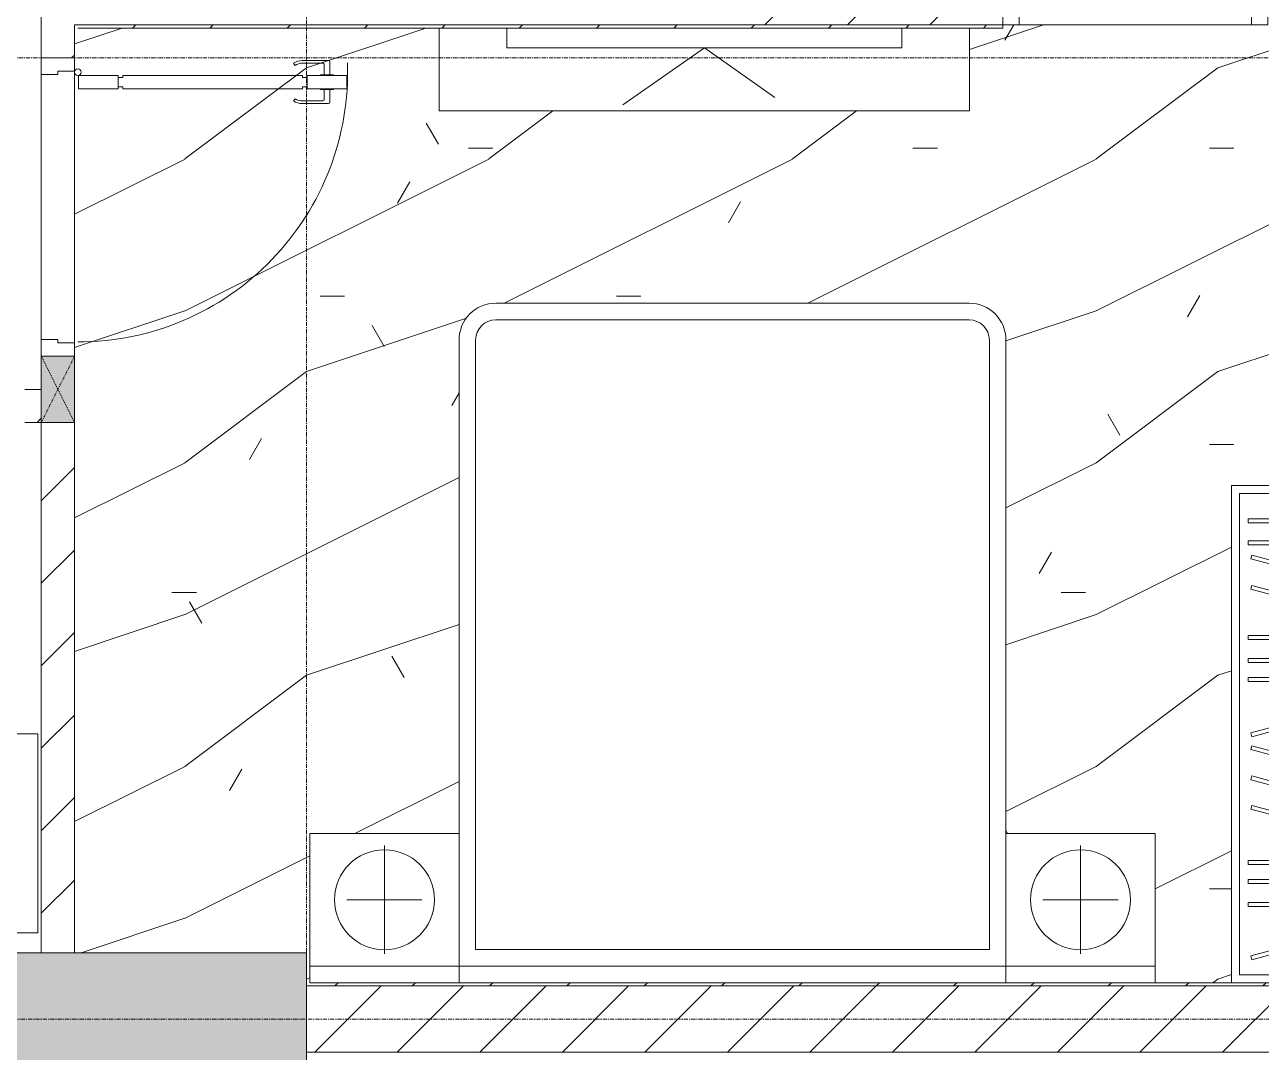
# Model space of a CAD drawing. Header units: millimetres. Extents: x 5357 to 259384, y -16348 to 109893.
# Drawn here: x 38003 to 41733, y 25437 to 28537 of the extents above; entities that cross this region are included whole.
import ezdxf

# ---------------------------------------------------------------- set-up
doc = ezdxf.new("R2010")
doc.units = ezdxf.units.MM
doc.linetypes.add('Dash', pattern=[6, 3, -3])
doc.linetypes.add('Grid Line', pattern=[22.225, 12.7, -3.175, 3.175, -3.175])
for name, color, linetype, lineweight in [('0-1', 7, 'Continuous', 5), ('A-DETL-GENF-1', 53, 'Continuous', 9), ('A-DOOR-1', 254, 'Continuous', 9), ('A-DOOR-2', 53, 'Continuous', 9), ('A-FLOR-1', 53, 'Continuous', 9), ('A-FLOR-PATT-1', 10, 'Continuous', 9), ('A-WALL-1', 9, 'Continuous', 18), ('A-WALL-2', 53, 'Continuous', 9), ('A-WALL-3', 113, 'Continuous', 18), ('A-WALL-PATT', 111, 'Continuous', 9), ('A-WALL-PATT-1', 10, 'Continuous', 9), ('A-WALL-PATT-2', 53, 'Continuous', 9), ('G-IMPT-1', 254, 'Continuous', 9), ('I-FURN-1', 254, 'Continuous', 9), ('I-WALL-1', 9, 'Continuous', 18), ('S-COLS-2', 9, 'Continuous', 18), ('S-COLS-3', 53, 'Continuous', 9), ('S-COLS-4', 254, 'Continuous', 9), ('S-COLS-HDLN-1', 53, 'Dash', 9), ('S-GRID-1', 1, 'Grid Line', 9)]:
    doc.layers.add(name, color=color, linetype=linetype, lineweight=lineweight)
pattern_1 = [(45, (0, 0), (-124.4508, 124.4508), [])]
pattern_2 = [(45, (0, 0), (-116.6726, 116.6726), [])]

# ---------------------------------------------------------------- blocks, each defined once
blk = doc.blocks.new('M_Concrete-Rectangular-Column2 - 400x1300-812637-TKCS_MB CẢNH QUAN CÂY XANH')
at = {"layer": 'S-COLS-3'}
blk.add_hatch(color=256, dxfattribs=at).paths.add_polyline_path([(-650, 200), (-650, -200), (650, -200), (650, 200), (163.7, 200)])
at = {"layer": 'S-COLS-2'}
for p, q in [((-650, 200), (650, 200)), ((-650, -200), (-650, 200)), ((650, 200), (650, -200)), ((650, -200), (-650, -200))]:
    blk.add_line(p, q, dxfattribs=at)
blk = doc.blocks.new('NCV_TKTC_KET CAU_rvt-1-TKCS_MB CẢNH QUAN CÂY XANH')
at = {"layer": 'S-COLS-3', "rotation": 180}
blk.add_blockref('M_Concrete-Rectangular-Column2 - 400x1300-812637-TKCS_MB CẢNH QUAN CÂY XANH', (38202.6, 25536.9), dxfattribs=at)
blk = doc.blocks.new('DOOR_CW_01 CANH MO-PANEL KINH - DIW_01-900x2200-CỬA GỖ VÂN LAMINATE-553393-TKCS_MB CẢNH QUAN CÂY XANH')
at = {"layer": 'A-DETL-GENF-1'}
for p, q in [((-397, 872), (-357, 872)), ((-397, 752), (-397, 872)), ((-357, 872), (-357, 752)), ((-399, 831.8), (-397, 831.8)), ((-399, 792.2), (-399, 831.8)), ((-397, 792.2), (-397, 831.8)), ((-357, 792.2), (-357, 831.8)), ((-355, 831.8), (-357, 831.8)), ((-355, 792.2), (-355, 831.8)), ((-442, 737), (-442, 816.5)), ((-399, 820.5), (-438, 820.5)), ((-434, 799.5), (-434, 737)), ((-399, 803.5), (-430, 803.5)), ((-397, 792.2), (-399, 792.2)), ((-357, 792.2), (-355, 792.2)), ((-355, 820.5), (-316, 820.5)), ((-355, 803.5), (-324, 803.5)), ((-320, 799.5), (-320, 737)), ((-312, 737), (-312, 816.5)), ((-357, 752), (-397, 752)), ((-363, 752), (-391, 752)), ((-391, 752), (-391, 738)), ((-363, 738), (-363, 752)), ((-433.9, 711.2), (-427.3, 715.8)), ((-397, 738), (-391, 738)), ((-397, 738), (-397, 196)), ((-357, 738), (-363, 738)), ((-357, 196), (-357, 738)), ((-320.1, 711.2), (-326.7, 715.8)), ((-397, 196), (-391, 196)), ((-391, 196), (-391, 182)), ((-357, 196), (-363, 196)), ((-363, 182), (-363, 196)), ((-357, 182), (-397, 182)), ((-397, 182), (-397, 62)), ((-391, 182), (-363, 182)), ((-357, 62), (-357, 182)), ((-397, 62), (-357, 62))]:
    blk.add_line(p, q, dxfattribs=at)
blk.add_circle((-407, 60), 10, dxfattribs=at)
for centre, radius, start, end in [((-407, 60), 814, 360, 92), ((-438, 816.5), 4, 90, 180), ((-430, 799.5), 4, 90, 180), ((-324, 799.5), 4, 360, 90), ((-316, 816.5), 4, 0, 90), ((-397, 737), 45, 180, 215), ((-397, 737), 37, 180, 215), ((-357, 737), 37, 325, 0), ((-357, 737), 45, 325, 0)]:
    blk.add_arc(centre, radius, start, end, dxfattribs=at)
at = {"layer": 'A-DOOR-2'}
for p, q in [((-410, 50), (-450, 50)), ((-450, 50), (-450, -50)), ((-410, 0), (-410, 50)), ((-407, 50), (-382, 50)), ((450, 50), (410, 50)), ((410, 50), (410, 0)), ((450, -50), (450, 50)), ((-400, 0), (-410, 0)), ((-400, -50), (-400, 0)), ((410, 0), (400, 0)), ((400, 0), (400, -50)), ((-450, -50), (-400, -50)), ((400, -50), (450, -50))]:
    blk.add_line(p, q, dxfattribs=at)
blk = doc.blocks.new('DOOR_CW_01 CANH MO-PANEL KINH - DIG_02-800x2200-CỬA NHÔM KÍNH-401063-TKCS_MB CẢNH QUAN CÂY XANH')
at = {"layer": 'A-DETL-GENF-1'}
for p, q in [((-347, -182), (-347, -62)), ((-347, -62), (-307, -62)), ((-307, -62), (-307, -182)), ((-307, -182), (-347, -182)), ((-341, -196), (-341, -182)), ((-341, -182), (-313, -182)), ((-313, -182), (-313, -196)), ((-347, -196), (-341, -196)), ((-347, -638), (-347, -196)), ((-307, -196), (-313, -196)), ((-307, -196), (-307, -638)), ((-383.9, -611.2), (-377.3, -615.8)), ((-270.1, -611.2), (-276.7, -615.8)), ((-392, -637), (-392, -716.5)), ((-384, -699.5), (-384, -637)), ((-347, -638), (-341, -638)), ((-307, -652), (-347, -652)), ((-347, -652), (-347, -772)), ((-341, -652), (-341, -638)), ((-313, -652), (-341, -652)), ((-307, -638), (-313, -638)), ((-313, -638), (-313, -652)), ((-307, -772), (-307, -652)), ((-270, -699.5), (-270, -637)), ((-262, -637), (-262, -716.5)), ((-349, -703.5), (-380, -703.5)), ((-349, -692.2), (-349, -731.8)), ((-347, -692.2), (-349, -692.2)), ((-347, -692.2), (-347, -731.8)), ((-307, -692.2), (-307, -731.8)), ((-307, -692.2), (-305, -692.2)), ((-305, -692.2), (-305, -731.8)), ((-305, -703.5), (-274, -703.5)), ((-349, -720.5), (-388, -720.5)), ((-349, -731.8), (-347, -731.8)), ((-305, -731.8), (-307, -731.8)), ((-305, -720.5), (-266, -720.5)), ((-347, -772), (-307, -772))]:
    blk.add_line(p, q, dxfattribs=at)
blk.add_circle((-357, -60), 10, dxfattribs=at)
for centre, radius, start, end in [((-357, -60), 714, 268, 0), ((-347, -637), 45, 145, 180), ((-347, -637), 37, 145, 180), ((-307, -637), 37, 0, 35), ((-307, -637), 45, 360, 35), ((-380, -699.5), 4, 180, 270), ((-274, -699.5), 4, 270, 0), ((-388, -716.5), 4, 180, 270), ((-266, -716.5), 4, 270, 0)]:
    blk.add_arc(centre, radius, start, end, dxfattribs=at)
at = {"layer": 'A-DOOR-2'}
for p, q in [((-400, -50), (-400, 50)), ((-400, 50), (-350, 50)), ((-350, 50), (-350, 0)), ((350, 0), (350, 50)), ((350, 50), (400, 50)), ((400, 50), (400, -50)), ((-360, 0), (-360, -50)), ((-350, 0), (-360, 0)), ((360, 0), (350, 0)), ((360, -50), (360, 0)), ((-360, -50), (-400, -50)), ((-357, -50), (-332, -50)), ((400, -50), (360, -50))]:
    blk.add_line(p, q, dxfattribs=at)
blk = doc.blocks.new('MAY GIAT - MAY GIAT_dwg-V77-TKCS_MB CẢNH QUAN CÂY XANH')
at = {"layer": 'G-IMPT-1', "flags": 128}
blk.add_lwpolyline([(5, 596.6), (5, 2.3), (605, 2.3), (605, 596.6)], close=True, dxfattribs=at)
blk = doc.blocks.new('MAY GIAT - MAY GIAT-V83-TKCS_MB CẢNH QUAN CÂY XANH')
at = {"layer": 'I-FURN-1'}
for p, q in [((5, -2.3), (605, -2.3)), ((5, -596.6), (5, -2.3)), ((605, -2.3), (605, -596.6)), ((605, -596.6), (5, -596.6))]:
    blk.add_line(p, q, dxfattribs=at)
at = {"extrusion": (0, 0, -1), "zscale": -1, "rotation": 180}
blk.add_blockref('MAY GIAT - MAY GIAT_dwg-V77-TKCS_MB CẢNH QUAN CÂY XANH', (0, 0), dxfattribs=at)
blk = doc.blocks.new('G1_SOF - BO TRU - 100x200-V87-TKCS_MB CẢNH QUAN CÂY XANH')
at = {"layer": 'S-COLS-3'}
blk.add_hatch(color=256, dxfattribs=at).paths.add_polyline_path([(-50, -100), (50, -100), (50, 100), (-50, 100)])
at = {"layer": 'S-COLS-2'}
for p, q in [((-50, -100), (-50, 100)), ((50, 100), (50, -100)), ((50, -100), (-50, -100))]:
    blk.add_line(p, q, dxfattribs=at)
at = {"layer": 'S-COLS-HDLN-1'}
for p, q in [((50, -100), (-50, 100)), ((-50, -100), (50, 100))]:
    blk.add_line(p, q, dxfattribs=at)
blk = doc.blocks.new('GIUONG NGU-2TAB-1600x2000 - GIUONG NGU-2TAB-1600x2000-851491-TKCS_MB CẢNH QUAN CÂY XANH')
at = {"layer": 'I-FURN-1'}
for p, q in [((569.6, 2050), (1997.1, 2050)), ((1997.1, 2050), (569.6, 2050)), ((1997.1, 2000), (569.6, 2000)), ((458.5, 50), (458.5, 1938.9)), ((458.5, 1938.9), (458.5, 50)), ((508.5, 1938.9), (508.5, 100)), ((2058.2, 100), (2058.2, 1938.9)), ((2108.2, 1938.9), (2108.2, 50)), ((2108.2, 50), (2108.2, 1938.9)), ((8.5, 50), (8.5, 450.3)), ((8.5, 450.3), (458.5, 450.3)), ((8.5, 450.3), (458.5, 450.3)), ((8.5, 50), (8.5, 450.3)), ((458.5, 450.3), (458.5, 50)), ((458.5, 450.3), (458.5, 50)), ((2108.2, 50), (2108.2, 450.3)), ((2108.2, 450.3), (2558.2, 450.3)), ((2108.2, 450.3), (2108.2, 50)), ((2558.2, 450.3), (2108.2, 450.3)), ((2558.2, 450.3), (2558.2, 50)), ((2558.2, 50), (2558.2, 450.3)), ((233.5, 86.8), (233.5, 413.5)), ((2333.2, 86.8), (2333.2, 413.5)), ((120.2, 250.2), (346.8, 250.2)), ((2446.5, 250.2), (2219.8, 250.2)), ((508.5, 100), (2058.2, 100)), ((458.5, 50), (8.5, 50)), ((8.5, 0), (8.5, 50)), ((8.5, 50), (458.5, 50)), ((458.5, 50), (8.5, 50)), ((2108.2, 50), (458.5, 50)), ((458.5, 50), (458.5, 0)), ((458.5, 0), (458.5, 50)), ((458.5, 50), (2108.2, 50)), ((458.5, 50), (2108.2, 50)), ((2558.2, 50), (2108.2, 50)), ((2108.2, 50), (2558.2, 50)), ((2108.2, 0), (2108.2, 50)), ((2108.2, 50), (2108.2, 0)), ((2108.2, 50), (2558.2, 50)), ((2558.2, 50), (2558.2, 0))]:
    blk.add_line(p, q, dxfattribs=at)
for centre in [(233.5, 250.2), (2333.2, 250.2)]:
    blk.add_circle(centre, 150.7, dxfattribs=at)
for centre, radius, start, end in [((569.6, 1938.9), 111.1, 90, 180), ((569.6, 1938.9), 111.1, 90, 180), ((1997.1, 1938.9), 111.1, 0, 90), ((1997.1, 1938.9), 111.1, 360, 90), ((569.6, 1938.9), 61.1, 90, 180), ((1997.1, 1938.9), 61.1, 360, 90)]:
    blk.add_arc(centre, radius, start, end, dxfattribs=at)
blk = doc.blocks.new('TU QUAN AO-SUITE ROOM_3 - TU QUAN AO-SUITE ROOM_3-V89-TKCS_MB CẢNH QUAN CÂY XANH')
at = {"layer": 'I-FURN-1'}
for p, q in [((0, -1500), (0, 0)), ((0, 0), (0, -1500)), ((-526, -24), (-24, -24)), ((-526, -1476), (-526, -24)), ((-526, -24), (-526, -600)), ((-287, -24), (-287, -576)), ((-263, -24), (-263, -576)), ((-24, -24), (-24, -1476)), ((-478.3, -181.1), (-61.3, -69.4)), ((-61.3, -69.4), (-58.2, -80.9)), ((-58.2, -80.9), (-475.2, -192.7)), ((-475.2, -192.7), (-478.3, -181.1)), ((-480.1, -229.7), (-50.1, -229.7)), ((-480.1, -241.7), (-480.1, -229.7)), ((-50.1, -241.7), (-480.1, -241.7)), ((-50.1, -229.7), (-50.1, -241.7)), ((-480.1, -299.2), (-50.1, -299.2)), ((-480.1, -311.2), (-480.1, -299.2)), ((-50.1, -311.2), (-480.1, -311.2)), ((-50.1, -299.2), (-50.1, -311.2)), ((-480.1, -356.4), (-50.1, -356.4)), ((-480.1, -368.4), (-480.1, -356.4)), ((-50.1, -368.4), (-480.1, -368.4)), ((-50.1, -356.4), (-50.1, -368.4)), ((-475.2, -411.5), (-478.3, -423.1)), ((-478.3, -423.1), (-61.3, -534.9)), ((-58.2, -523.3), (-475.2, -411.5)), ((-475.2, -500.3), (-478.3, -511.9)), ((-478.3, -511.9), (-61.3, -623.6)), ((-58.2, -612.1), (-475.2, -500.3)), ((-61.3, -534.9), (-58.2, -523.3)), ((-475.2, -591.5), (-478.3, -603.1)), ((-58.2, -703.3), (-475.2, -591.5)), ((-287, -576), (-287, -1476)), ((-263, -576), (-263, -1476)), ((-526, -1476), (-526, -600)), ((-478.3, -603.1), (-61.3, -714.9)), ((-61.3, -623.6), (-58.2, -612.1)), ((-61.3, -714.9), (-58.2, -703.3)), ((-478.3, -853.9), (-61.3, -742.1)), ((-61.3, -742.1), (-58.2, -753.7)), ((-58.2, -753.7), (-475.2, -865.5)), ((-475.2, -865.5), (-478.3, -853.9)), ((-480.1, -908.6), (-480.1, -920.6)), ((-480.1, -908.6), (-480.1, -920.6)), ((-50.1, -908.6), (-480.1, -908.6)), ((-480.1, -920.6), (-50.1, -920.6)), ((-50.1, -920.6), (-50.1, -908.6)), ((-480.1, -965.8), (-480.1, -977.8)), ((-480.1, -965.8), (-480.1, -977.8)), ((-50.1, -965.8), (-480.1, -965.8)), ((-50.1, -977.8), (-50.1, -965.8)), ((-480.1, -977.8), (-50.1, -977.8)), ((-480.1, -1035.3), (-480.1, -1047.3)), ((-480.1, -1035.3), (-480.1, -1047.3)), ((-50.1, -1035.3), (-480.1, -1035.3)), ((-50.1, -1047.3), (-50.1, -1035.3)), ((-480.1, -1047.3), (-50.1, -1047.3)), ((-475.2, -1075.3), (-478.3, -1086.9)), ((-58.2, -1187.1), (-475.2, -1075.3)), ((-478.3, -1086.9), (-61.3, -1198.6)), ((-475.2, -1166.5), (-478.3, -1178.1)), ((-478.3, -1178.1), (-61.3, -1289.9)), ((-58.2, -1278.3), (-475.2, -1166.5)), ((-61.3, -1198.6), (-58.2, -1187.1)), ((-61.3, -1289.9), (-58.2, -1278.3)), ((-480.1, -1320.5), (-480.1, -1332.5)), ((-480.1, -1320.5), (-480.1, -1332.5)), ((-50.1, -1320.5), (-480.1, -1320.5)), ((-480.1, -1332.5), (-50.1, -1332.5)), ((-50.1, -1332.5), (-50.1, -1320.5)), ((-480.1, -1386.9), (-480.1, -1398.9)), ((-480.1, -1386.9), (-480.1, -1398.9)), ((-50.1, -1386.9), (-480.1, -1386.9)), ((-480.1, -1398.9), (-50.1, -1398.9)), ((-50.1, -1398.9), (-50.1, -1386.9)), ((-24, -1476), (-526, -1476)), ((-550, -1500), (0, -1500)), ((0, -1500), (-550, -1500))]:
    blk.add_line(p, q, dxfattribs=at)
blk = doc.blocks.new('RES_BAN AN - RES_BAN AN-850638-TKCS_MB CẢNH QUAN CÂY XANH')
at = {"layer": 'I-FURN-1'}
for p, q in [((0, 0), (0, -250)), ((1600, -250), (1600, 0)), ((0, -250), (1600, -250))]:
    blk.add_line(p, q, dxfattribs=at)
blk = doc.blocks.new('KE TIVI-2 - KE TIVI-2-842843-TKCS_MB CẢNH QUAN CÂY XANH')
at = {"layer": 'I-FURN-1'}
for p, q in [((-595.6, 0), (-595.6, -60)), ((595.6, -60), (595.6, 0)), ((-595.6, -60), (595.6, -60)), ((0, -60), (-245.7, -232.1)), ((213, -209.1), (0, -60))]:
    blk.add_line(p, q, dxfattribs=at)
blk = doc.blocks.new('NCV_TKTC_TANG 1_rvt-1-TKCS_MB CẢNH QUAN CÂY XANH')
at = {"layer": 'A-FLOR-PATT-1'}
h = blk.add_hatch(dxfattribs=at)
h.set_pattern_fill('FP_6', color=256, style=0, pattern_type=2)
h.set_pattern_definition([(0, (0, 0), (1788.16, 447.04), [73.762, -1267.358, 73.762, -1267.358, -7152.64]), (0, (0, 0), (1788.16, 447.04), [-2682.24, 73.762, -2608.478, 73.762, -1267.358, -3129.28]), (0, (0, 0), (1788.16, 447.04), [-6705.6, 73.762, -820.318, 73.762, -2161.438]), (120, (670.56, 223.5), (-1281.228, 1325.072), [73.762, -1267.358, 73.762, -8419.998]), (120, (670.56, 223.5), (-1281.228, 1325.072), [-1414.882, -1267.358, 73.762, -2608.478, -4470.4]), (120, (670.56, 223.5), (-1281.228, 1325.072), [-5364.48, 73.762, -1267.358, 73.762, -3055.518]), (120, (670.56, 223.5), (-1281.228, 1325.072), [-6779.362, -820.318, 73.762, -2161.438]), (240, (894.1, 1117.6), (-506.932, -1772.112), [73.762, -1267.358, 73.762, -8419.998]), (240, (894.1, 1117.6), (-506.932, -1772.112), [-1414.882, -1267.358, 73.762, -2608.478, -4470.4]), (240, (894.1, 1117.6), (-506.932, -1772.112), [-5364.48, 73.762, -1267.358, 73.762, -3055.518]), (240, (894.1, 1117.6), (-506.932, -1772.112), [-6779.362, -820.318, 73.762, -2161.438])])
h.paths.add_polyline_path([(41642.6, 25646.9), (41642.6, 27146.9), (42192.6, 27146.9), (42190.6, 28526.9), (41752.6, 28527.8), (41752.6, 28536.9), (40952.6, 28536.9), (40952.6, 28526.9), (40852.6, 28526.9), (40852.6, 28276.9), (39252.6, 28276.9), (39252.6, 28526.9), (38152.6, 28526.9), (38153.2, 25736.9), (38852.6, 25736.9), (38852.6, 25646.9), (38862.6, 25646.9), (38862.6, 26097.3), (39312.6, 26097.3), (39312.6, 27585.8), (39316.4, 27614.6), (39327.5, 27641.4), (39345.2, 27664.4), (39368.2, 27682), (39395, 27693.2), (39423.7, 27696.9), (40851.2, 27696.9), (40879.9, 27693.2), (40906.7, 27682), (40929.8, 27664.4), (40947.4, 27641.4), (40958.5, 27614.6), (40962.3, 27585.8), (40962.3, 26097.3), (41412.3, 26097.3), (41412.3, 25646.9)])
h = blk.add_hatch(dxfattribs=at)
h.set_pattern_fill('FP_4', color=256, style=0, pattern_type=2)
h.set_pattern_definition([(216.87, (366.52, 916.3), (2748.8967, 1832.6049), [458.15, -4123.35]), (206.565, (916.3, 641.4), (-916.3012, -916.2996), [1024.455, -1024.455]), (198.435, (916.3, 183.26), (-1832.5985, -916.302), [579.52, -2318.076])])
h.paths.add_polyline_path([(41642.6, 25646.9), (41642.6, 27146.9), (42192.6, 27146.9), (42190.6, 28526.9), (41752.6, 28527.8), (41752.6, 28536.9), (40952.6, 28536.9), (40952.6, 28526.9), (40852.6, 28526.9), (40852.6, 28276.9), (39252.6, 28276.9), (39252.6, 28526.9), (38152.6, 28526.9), (38153.2, 25736.9), (38852.6, 25736.9), (38852.6, 25646.9), (38862.6, 25646.9), (38862.6, 26097.3), (39312.6, 26097.3), (39312.6, 27585.8), (39316.4, 27614.6), (39327.5, 27641.4), (39345.2, 27664.4), (39368.2, 27682), (39395, 27693.2), (39423.7, 27696.9), (40851.2, 27696.9), (40879.9, 27693.2), (40906.7, 27682), (40929.8, 27664.4), (40947.4, 27641.4), (40958.5, 27614.6), (40962.3, 27585.8), (40962.3, 26097.3), (41412.3, 26097.3), (41412.3, 25646.9)])
at = {"layer": 'A-WALL-PATT-1'}
h = blk.add_hatch(dxfattribs=at)
h.set_pattern_fill('FP_2', color=256, style=0, pattern_type=2)
h.set_pattern_definition(pattern_1)
h.paths.add_polyline_path([(38052.6, 25736.9), (38152.6, 25736.9), (38152.6, 27336.9), (38052.6, 27336.9), (38052.6, 27048.4)])
h.paths.add_polyline_path([(38152.6, 28436.9), (38152.6, 28736.5), (38052.6, 28736.5), (38052.6, 28436.9), (38102.6, 28436.9)])
h.paths.add_polyline_path([(38152.6, 29536.5), (38152.6, 30436.9), (38052.6, 30436.9), (38052.6, 29536.5), (38102.6, 29536.5)])
h = blk.add_hatch(dxfattribs=at)
h.set_pattern_fill('FP_2', color=256, style=0, pattern_type=2)
h.set_pattern_definition(pattern_1)
h.paths.add_polyline_path([(40052.6, 28536.9), (40952.6, 28536.9), (40952.6, 28636.9), (40052.6, 28636.9)])
h.paths.add_polyline_path([(41752.6, 28536.9), (41852.6, 28536.9), (41852.6, 28636.9), (41752.6, 28636.9), (41752.6, 28586.9)])
h = blk.add_hatch(dxfattribs=at)
h.set_pattern_fill('FP_2', color=256, style=0, pattern_type=2)
h.set_pattern_definition(pattern_1)
h.paths.add_polyline_path([(38052.6, 27336.9), (38052.6, 27436.9), (38002.6, 27436.9), (38002.6, 27336.9), (38038.9, 27336.9)])
h.paths.add_polyline_path([(37102.6, 27336.9), (37102.6, 27436.9), (37052.6, 27436.9), (37052.6, 27336.9)])
at = {"layer": 'A-WALL-PATT-2'}
h = blk.add_hatch(dxfattribs=at)
h.set_pattern_fill('FP_10', color=256, style=0, pattern_type=2)
h.set_pattern_definition(pattern_2)
h.paths.add_polyline_path([(40952.6, 28526.9), (40952.6, 28536.9), (38152.6, 28536.9), (38152.6, 28526.9), (40459.7, 28526.9)])
h.paths.add_polyline_path([(42202.6, 28526.9), (42202.6, 28536.9), (41752.6, 28536.9), (41752.6, 28526.9), (42192.6, 28526.9)])
h = blk.add_hatch(dxfattribs=at)
h.set_pattern_fill('FP_10', color=256, style=0, pattern_type=2)
h.set_pattern_definition(pattern_2)
h.paths.add_polyline_path([(39249.3, 25636.9), (42192.6, 25636.9), (42192.6, 25646.9), (38852.6, 25646.9), (38852.6, 25636.9)])
at = {"layer": 'A-FLOR-1'}
for p, q in [((41702.6, 28536.9), (41002.6, 28536.9)), ((41002.6, 28536.9), (41702.6, 28536.9)), ((38052.6, 27586.9), (38052.6, 28386.9)), ((38152.6, 28396.9), (38152.6, 27576.9))]:
    blk.add_line(p, q, dxfattribs=at)
at = {"layer": 'A-WALL-1'}
for p, q in [((38152.6, 28526.9), (38152.6, 28536.9)), ((38152.6, 28536.9), (40052.6, 28536.9)), ((38052.6, 27436.9), (38042.6, 27436.9)), ((38052.6, 27336.9), (38052.6, 27326.9)), ((38152.6, 25736.9), (38152.6, 25746.9))]:
    blk.add_line(p, q, dxfattribs=at)
at = {"layer": 'A-WALL-2'}
for p, q in [((38052.6, 28736.5), (38052.6, 28436.9)), ((40052.6, 28536.9), (40952.6, 28536.9)), ((40952.6, 28536.9), (40052.6, 28536.9)), ((41702.6, 28536.9), (41002.6, 28536.9)), ((38152.6, 28436.9), (38152.6, 28526.9)), ((38052.6, 27586.9), (38052.6, 28386.9)), ((38152.6, 28396.9), (38152.6, 27576.9)), ((38042.6, 27436.9), (38002.6, 27436.9)), ((38002.6, 27336.9), (38052.6, 27336.9)), ((38052.6, 27326.9), (38052.6, 25736.9)), ((38152.6, 25746.9), (38152.6, 27336.9))]:
    blk.add_line(p, q, dxfattribs=at)
at = {"layer": 'I-WALL-1'}
for p, q in [((40052.6, 28536.9), (38152.6, 28536.9)), ((38152.6, 28536.9), (38152.6, 28526.9)), ((40952.6, 28526.9), (40952.6, 28536.9)), ((38162.6, 28526.9), (40952.6, 28526.9)), ((38852.6, 25636.9), (42192.6, 25636.9)), ((42192.6, 25646.9), (38862.6, 25646.9))]:
    blk.add_line(p, q, dxfattribs=at)
at = {"layer": 'A-DOOR-1'}
for name, p, rotation in [('DOOR_CW_01 CANH MO-PANEL KINH - DIG_02-800x2200-CỬA NHÔM KÍNH-401063-TKCS_MB CẢNH QUAN CÂY XANH', (41352.6, 28586.9), 180), ('DOOR_CW_01 CANH MO-PANEL KINH - DIW_01-900x2200-CỬA GỖ VÂN LAMINATE-553393-TKCS_MB CẢNH QUAN CÂY XANH', (38102.6, 27986.9), 270.0000000000009)]:
    blk.add_blockref(name, p, dxfattribs=dict(at, rotation=rotation))
at = {"layer": 'I-FURN-1'}
for name, p in [('RES_BAN AN - RES_BAN AN-850638-TKCS_MB CẢNH QUAN CÂY XANH', (39252.6, 28526.9)), ('KE TIVI-2 - KE TIVI-2-842843-TKCS_MB CẢNH QUAN CÂY XANH', (40052.6, 28526.9)), ('GIUONG NGU-2TAB-1600x2000 - GIUONG NGU-2TAB-1600x2000-851491-TKCS_MB CẢNH QUAN CÂY XANH', (38854.1, 25646.9))]:
    blk.add_blockref(name, p, dxfattribs=at)
for name, p, rotation in [('TU QUAN AO-SUITE ROOM_3 - TU QUAN AO-SUITE ROOM_3-V89-TKCS_MB CẢNH QUAN CÂY XANH', (41642.6, 25646.9), 180), ('MAY GIAT - MAY GIAT-V83-TKCS_MB CẢNH QUAN CÂY XANH', (38044.8, 26402.4), 270.0000000000009)]:
    blk.add_blockref(name, p, dxfattribs=dict(at, rotation=rotation))
at = {"layer": 'S-COLS-4'}
blk.add_blockref('G1_SOF - BO TRU - 100x200-V87-TKCS_MB CẢNH QUAN CÂY XANH', (38102.6, 27436.9), dxfattribs=at)

msp = doc.modelspace()

# ---------------------------------------------------------------- hatches: boundary and pattern name
at = {"layer": 'A-WALL-PATT'}
h = msp.add_hatch(dxfattribs=at)
h.set_pattern_fill('FP_1', color=256, style=0, pattern_type=2)
h.set_pattern_definition(pattern_1)
h.paths.add_polyline_path([(38852.6, 25436.9), (41852.6, 25436.9), (41852.6, 25636.9), (38852.6, 25636.9)])
h.paths.add_polyline_path([(42052.6, 25436.9), (42402.6, 25436.9), (42402.6, 25636.9), (42052.6, 25636.9)])

# ---------------------------------------------------------------- linework, layer by layer
at = {"layer": 'A-WALL-3'}
for p, q in [((41852.6, 25636.9), (38852.6, 25636.9)), ((38852.6, 25636.9), (38852.6, 25436.9)), ((38852.6, 25436.9), (41852.6, 25436.9))]:
    msp.add_line(p, q, dxfattribs=at)
at = {"layer": 'S-GRID-1'}
for p, q in [((38852.6, 20960.6), (38852.6, 80482.7)), ((130319.3, 28436.9), (29351.8, 28436.9)), ((127525.3, 25536.9), (32145.8, 25536.9))]:
    msp.add_line(p, q, dxfattribs=at)

# ---------------------------------------------------------------- block references
at = {"layer": '0-1'}
for name in ['NCV_TKTC_KET CAU_rvt-1-TKCS_MB CẢNH QUAN CÂY XANH', 'NCV_TKTC_TANG 1_rvt-1-TKCS_MB CẢNH QUAN CÂY XANH']:
    msp.add_blockref(name, (0, 0), dxfattribs=at)

doc.saveas('drawing.dxf')
